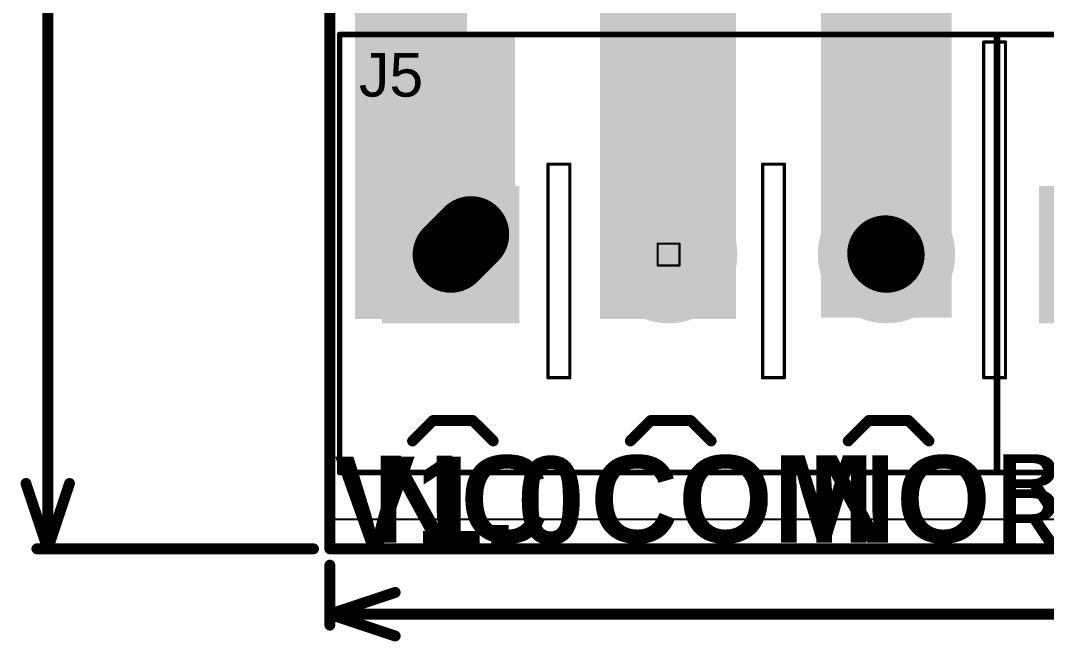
# Model space of a CAD drawing. Header units: inches. Extents: x -8 to 210, y -39 to 109.
# Drawn here: x -7.21 to 16.71, y -2.16 to 12.31 of the extents above; entities that cross this region are included whole.
import ezdxf

# ---------------------------------------------------------------- set-up
doc = ezdxf.new("R2010")
doc.units = ezdxf.units.IN
for name, color, linetype in [('Bottom Layer', 5, 'Continuous'), ('Bottom Overlay', 54, 'Continuous'), ('Bottom Solder', 6, 'Continuous'), ('Dimension', 6, 'Continuous'), ('Drill Drawing', 1, 'Continuous'), ('Multi-Layer', 9, 'Continuous'), ('Pad Holes', 156, 'Continuous'), ('Top Board_outline-Bottom 3D Body', 216, 'Continuous'), ('Top Layer', 1, 'Continuous'), ('Top Overlay', 2, 'Continuous'), ('Top Solder', 216, 'Continuous')]:
    doc.layers.add(name, color=color, linetype=linetype)
doc.styles.add('Arial', font='', dxfattribs={"height": 0.2})
doc.styles.add('Arial Black_Bold', font='', dxfattribs={"height": 0.2})
doc.styles.add('Arial_Bold', font='', dxfattribs={"height": 0.2})
doc.styles.get('Arial').set_extended_font_data('Arial')
doc.styles.get('Arial Black_Bold').set_extended_font_data('Arial Black', bold=True)
doc.styles.get('Arial_Bold').set_extended_font_data('Arial', bold=True)

# ---------------------------------------------------------------- blocks, each defined once
blk = doc.blocks.new('DB128L_5_08_3P_BK_S_90')
at = {"layer": 'Bottom Layer'}
blk.add_hatch(color=5, dxfattribs=at).paths.add_polyline_path([(-3.58, 1.5), (-3.58, -1.5), (-6.58, -1.5), (-6.58, 1.5)])
h = blk.add_hatch(color=5, dxfattribs=at)
edge = h.paths.add_edge_path()
edge.add_arc((0, 0), 1.5, 0, 360)
h = blk.add_hatch(color=5, dxfattribs=at)
edge = h.paths.add_edge_path()
edge.add_arc((5.08, 0), 1.5, 0, 360)
at = {"layer": 'Bottom Solder'}
blk.add_hatch(color=6, dxfattribs=at).paths.add_polyline_path([(-3.478, 1.602), (-3.478, -1.602), (-6.682, -1.602), (-6.682, 1.602)])
h = blk.add_hatch(color=6, dxfattribs=at)
edge = h.paths.add_edge_path()
edge.add_arc((0, 0), 1.602, 0, 360)
h = blk.add_hatch(color=6, dxfattribs=at)
edge = h.paths.add_edge_path()
edge.add_arc((5.08, 0), 1.602, 0, 360)
at = {"layer": 'Multi-Layer'}
blk.add_hatch(color=9, dxfattribs=at).paths.add_polyline_path([(-3.58, 1.5), (-3.58, -1.5), (-6.58, -1.5), (-6.58, 1.5)])
h = blk.add_hatch(color=9, dxfattribs=at)
edge = h.paths.add_edge_path()
edge.add_arc((0, 0), 1.5, 0, 360)
h = blk.add_hatch(color=9, dxfattribs=at)
edge = h.paths.add_edge_path()
edge.add_arc((5.08, 0), 1.5, 0, 360)
at = {"layer": 'Pad Holes'}
h = blk.add_hatch(color=7, dxfattribs=at)
edge = h.paths.add_edge_path()
edge.add_arc((-5.08, 0), 0.8, 0, 360)
h = blk.add_hatch(color=7, dxfattribs=at)
edge = h.paths.add_edge_path()
edge.add_arc((0, 0), 0.8, 0, 360)
h = blk.add_hatch(color=7, dxfattribs=at)
edge = h.paths.add_edge_path()
edge.add_arc((5.08, 0), 0.8, 0, 360)
at = {"layer": 'Top Layer'}
blk.add_hatch(color=1, dxfattribs=at).paths.add_polyline_path([(-3.58, 1.5), (-3.58, -1.5), (-6.58, -1.5), (-6.58, 1.5)])
h = blk.add_hatch(color=1, dxfattribs=at)
edge = h.paths.add_edge_path()
edge.add_arc((0, 0), 1.5, 0, 360)
h = blk.add_hatch(color=1, dxfattribs=at)
edge = h.paths.add_edge_path()
edge.add_arc((5.08, 0), 1.5, 0, 360)
at = {"layer": 'Top Solder'}
blk.add_hatch(color=216, dxfattribs=at).paths.add_polyline_path([(-3.478, 1.602), (-3.478, -1.602), (-6.682, -1.602), (-6.682, 1.602)])
h = blk.add_hatch(color=216, dxfattribs=at)
edge = h.paths.add_edge_path()
edge.add_arc((0, 0), 1.602, 0, 360)
h = blk.add_hatch(color=216, dxfattribs=at)
edge = h.paths.add_edge_path()
edge.add_arc((5.08, 0), 1.602, 0, 360)
at = {"layer": 'Top Overlay'}
for points in [[(-7.671, -5.08, 0.127, 0.127, 0), (-7.671, 5.131, 0.127, 0.127, 0)], [(-7.671, 5.131, 0.127, 0.127, 0), (7.671, 5.131, 0.127, 0.127, 0)], [(7.671, -5.08, 0.127, 0.127, 0), (7.671, 5.131, 0.127, 0.127, 0)], [(-5.971, -4.343, 0.254, 0.254, 0), (-5.494, -3.867, 0.254, 0.254, 0)], [(-5.494, -3.867, 0.254, 0.254, 0), (-4.566, -3.867, 0.254, 0.254, 0)], [(-4.566, -3.867, 0.254, 0.254, 0), (-4.089, -4.343, 0.254, 0.254, 0)], [(-0.891, -4.343, 0.254, 0.254, 0), (-0.414, -3.867, 0.254, 0.254, 0)], [(-0.414, -3.867, 0.254, 0.254, 0), (0.514, -3.867, 0.254, 0.254, 0)], [(0.514, -3.867, 0.254, 0.254, 0), (0.991, -4.343, 0.254, 0.254, 0)], [(4.189, -4.343, 0.254, 0.254, 0), (4.666, -3.867, 0.254, 0.254, 0)], [(4.666, -3.867, 0.254, 0.254, 0), (5.594, -3.867, 0.254, 0.254, 0)], [(5.594, -3.867, 0.254, 0.254, 0), (6.071, -4.343, 0.254, 0.254, 0)], [(-7.671, -5.08, 0.127, 0.127, 0), (7.671, -5.08, 0.127, 0.127, 0)]]:
    blk.add_lwpolyline(points, format="xyseb", dxfattribs=at)
for points in [[(-7.703, 5.131, 0.0635, 0.0635, 1), (-7.639, 5.131, 0.0635, 0.0635, 1)], [(-7.703, 5.131, 0.0635, 0.0635, 1), (-7.639, 5.131, 0.0635, 0.0635, 1)], [(7.639, 5.131, 0.0635, 0.0635, 1), (7.703, 5.131, 0.0635, 0.0635, 1)], [(7.639, 5.131, 0.0635, 0.0635, 1), (7.703, 5.131, 0.0635, 0.0635, 1)], [(-5.558, -3.867, 0.127, 0.127, 1), (-5.431, -3.867, 0.127, 0.127, 1)], [(-5.558, -3.867, 0.127, 0.127, 1), (-5.431, -3.867, 0.127, 0.127, 1)], [(-4.63, -3.867, 0.127, 0.127, 1), (-4.503, -3.867, 0.127, 0.127, 1)], [(-4.63, -3.867, 0.127, 0.127, 1), (-4.503, -3.867, 0.127, 0.127, 1)], [(-0.478, -3.867, 0.127, 0.127, 1), (-0.351, -3.867, 0.127, 0.127, 1)], [(-0.478, -3.867, 0.127, 0.127, 1), (-0.351, -3.867, 0.127, 0.127, 1)], [(0.45, -3.867, 0.127, 0.127, 1), (0.577, -3.867, 0.127, 0.127, 1)], [(0.45, -3.867, 0.127, 0.127, 1), (0.577, -3.867, 0.127, 0.127, 1)], [(4.602, -3.867, 0.127, 0.127, 1), (4.729, -3.867, 0.127, 0.127, 1)], [(4.602, -3.867, 0.127, 0.127, 1), (4.729, -3.867, 0.127, 0.127, 1)], [(5.53, -3.867, 0.127, 0.127, 1), (5.657, -3.867, 0.127, 0.127, 1)], [(5.53, -3.867, 0.127, 0.127, 1), (5.657, -3.867, 0.127, 0.127, 1)], [(-6.035, -4.343, 0.127, 0.127, 1), (-5.908, -4.343, 0.127, 0.127, 1)], [(-4.153, -4.343, 0.127, 0.127, 1), (-4.026, -4.343, 0.127, 0.127, 1)], [(-0.955, -4.343, 0.127, 0.127, 1), (-0.828, -4.343, 0.127, 0.127, 1)], [(0.927, -4.343, 0.127, 0.127, 1), (1.054, -4.343, 0.127, 0.127, 1)], [(4.125, -4.343, 0.127, 0.127, 1), (4.252, -4.343, 0.127, 0.127, 1)], [(6.007, -4.343, 0.127, 0.127, 1), (6.134, -4.343, 0.127, 0.127, 1)], [(-7.703, -5.08, 0.0635, 0.0635, 1), (-7.639, -5.08, 0.0635, 0.0635, 1)], [(-7.703, -5.08, 0.0635, 0.0635, 1), (-7.639, -5.08, 0.0635, 0.0635, 1)], [(7.639, -5.08, 0.0635, 0.0635, 1), (7.703, -5.08, 0.0635, 0.0635, 1)], [(7.639, -5.08, 0.0635, 0.0635, 1), (7.703, -5.08, 0.0635, 0.0635, 1)]]:
    blk.add_lwpolyline(points, format="xyseb", close=True, dxfattribs=at)
blk = doc.blocks.new('DB128L_5_08_3P_BK_S_93')
at = {"layer": 'Bottom Layer'}
blk.add_hatch(color=5, dxfattribs=at).paths.add_polyline_path([(-3.58, 1.5), (-3.58, -1.5), (-6.58, -1.5), (-6.58, 1.5)])
h = blk.add_hatch(color=5, dxfattribs=at)
edge = h.paths.add_edge_path()
edge.add_arc((0, 0), 1.5, 0, 360)
h = blk.add_hatch(color=5, dxfattribs=at)
edge = h.paths.add_edge_path()
edge.add_arc((5.08, 0), 1.5, 0, 360)
at = {"layer": 'Bottom Solder'}
blk.add_hatch(color=6, dxfattribs=at).paths.add_polyline_path([(-3.478, 1.602), (-3.478, -1.602), (-6.682, -1.602), (-6.682, 1.602)])
h = blk.add_hatch(color=6, dxfattribs=at)
edge = h.paths.add_edge_path()
edge.add_arc((0, 0), 1.602, 0, 360)
h = blk.add_hatch(color=6, dxfattribs=at)
edge = h.paths.add_edge_path()
edge.add_arc((5.08, 0), 1.602, 0, 360)
at = {"layer": 'Multi-Layer'}
blk.add_hatch(color=9, dxfattribs=at).paths.add_polyline_path([(-3.58, 1.5), (-3.58, -1.5), (-6.58, -1.5), (-6.58, 1.5)])
h = blk.add_hatch(color=9, dxfattribs=at)
edge = h.paths.add_edge_path()
edge.add_arc((0, 0), 1.5, 0, 360)
h = blk.add_hatch(color=9, dxfattribs=at)
edge = h.paths.add_edge_path()
edge.add_arc((5.08, 0), 1.5, 0, 360)
at = {"layer": 'Pad Holes'}
h = blk.add_hatch(color=7, dxfattribs=at)
edge = h.paths.add_edge_path()
edge.add_arc((-5.08, 0), 0.8, 0, 360)
h = blk.add_hatch(color=7, dxfattribs=at)
edge = h.paths.add_edge_path()
edge.add_arc((0, 0), 0.8, 0, 360)
h = blk.add_hatch(color=7, dxfattribs=at)
edge = h.paths.add_edge_path()
edge.add_arc((5.08, 0), 0.8, 0, 360)
at = {"layer": 'Top Layer'}
blk.add_hatch(color=1, dxfattribs=at).paths.add_polyline_path([(-3.58, 1.5), (-3.58, -1.5), (-6.58, -1.5), (-6.58, 1.5)])
h = blk.add_hatch(color=1, dxfattribs=at)
edge = h.paths.add_edge_path()
edge.add_arc((0, 0), 1.5, 0, 360)
h = blk.add_hatch(color=1, dxfattribs=at)
edge = h.paths.add_edge_path()
edge.add_arc((5.08, 0), 1.5, 0, 360)
at = {"layer": 'Top Solder'}
blk.add_hatch(color=216, dxfattribs=at).paths.add_polyline_path([(-3.478, 1.602), (-3.478, -1.602), (-6.682, -1.602), (-6.682, 1.602)])
h = blk.add_hatch(color=216, dxfattribs=at)
edge = h.paths.add_edge_path()
edge.add_arc((0, 0), 1.602, 0, 360)
h = blk.add_hatch(color=216, dxfattribs=at)
edge = h.paths.add_edge_path()
edge.add_arc((5.08, 0), 1.602, 0, 360)
at = {"layer": 'Top Overlay'}
for points in [[(-7.671, 5.131, 0.127, 0.127, 0), (7.671, 5.131, 0.127, 0.127, 0)], [(-7.671, -5.08, 0.127, 0.127, 0), (-7.671, 5.131, 0.127, 0.127, 0)], [(7.671, -5.08, 0.127, 0.127, 0), (7.671, 5.131, 0.127, 0.127, 0)], [(-5.971, -4.343, 0.254, 0.254, 0), (-5.494, -3.867, 0.254, 0.254, 0)], [(-5.494, -3.867, 0.254, 0.254, 0), (-4.566, -3.867, 0.254, 0.254, 0)], [(-4.566, -3.867, 0.254, 0.254, 0), (-4.089, -4.343, 0.254, 0.254, 0)], [(-0.891, -4.343, 0.254, 0.254, 0), (-0.414, -3.867, 0.254, 0.254, 0)], [(-0.414, -3.867, 0.254, 0.254, 0), (0.514, -3.867, 0.254, 0.254, 0)], [(0.514, -3.867, 0.254, 0.254, 0), (0.991, -4.343, 0.254, 0.254, 0)], [(4.189, -4.343, 0.254, 0.254, 0), (4.666, -3.867, 0.254, 0.254, 0)], [(4.666, -3.867, 0.254, 0.254, 0), (5.594, -3.867, 0.254, 0.254, 0)], [(5.594, -3.867, 0.254, 0.254, 0), (6.071, -4.343, 0.254, 0.254, 0)], [(-7.671, -5.08, 0.127, 0.127, 0), (7.671, -5.08, 0.127, 0.127, 0)]]:
    blk.add_lwpolyline(points, format="xyseb", dxfattribs=at)
for points in [[(-7.703, 5.131, 0.0635, 0.0635, 1), (-7.639, 5.131, 0.0635, 0.0635, 1)], [(-7.703, 5.131, 0.0635, 0.0635, 1), (-7.639, 5.131, 0.0635, 0.0635, 1)], [(7.639, 5.131, 0.0635, 0.0635, 1), (7.703, 5.131, 0.0635, 0.0635, 1)], [(7.639, 5.131, 0.0635, 0.0635, 1), (7.703, 5.131, 0.0635, 0.0635, 1)], [(-5.558, -3.867, 0.127, 0.127, 1), (-5.431, -3.867, 0.127, 0.127, 1)], [(-5.558, -3.867, 0.127, 0.127, 1), (-5.431, -3.867, 0.127, 0.127, 1)], [(-4.63, -3.867, 0.127, 0.127, 1), (-4.503, -3.867, 0.127, 0.127, 1)], [(-4.63, -3.867, 0.127, 0.127, 1), (-4.503, -3.867, 0.127, 0.127, 1)], [(-0.478, -3.867, 0.127, 0.127, 1), (-0.351, -3.867, 0.127, 0.127, 1)], [(-0.478, -3.867, 0.127, 0.127, 1), (-0.351, -3.867, 0.127, 0.127, 1)], [(0.45, -3.867, 0.127, 0.127, 1), (0.577, -3.867, 0.127, 0.127, 1)], [(0.45, -3.867, 0.127, 0.127, 1), (0.577, -3.867, 0.127, 0.127, 1)], [(4.602, -3.867, 0.127, 0.127, 1), (4.729, -3.867, 0.127, 0.127, 1)], [(4.602, -3.867, 0.127, 0.127, 1), (4.729, -3.867, 0.127, 0.127, 1)], [(5.53, -3.867, 0.127, 0.127, 1), (5.657, -3.867, 0.127, 0.127, 1)], [(5.53, -3.867, 0.127, 0.127, 1), (5.657, -3.867, 0.127, 0.127, 1)], [(-6.035, -4.343, 0.127, 0.127, 1), (-5.908, -4.343, 0.127, 0.127, 1)], [(-4.153, -4.343, 0.127, 0.127, 1), (-4.026, -4.343, 0.127, 0.127, 1)], [(-0.955, -4.343, 0.127, 0.127, 1), (-0.828, -4.343, 0.127, 0.127, 1)], [(0.927, -4.343, 0.127, 0.127, 1), (1.054, -4.343, 0.127, 0.127, 1)], [(4.125, -4.343, 0.127, 0.127, 1), (4.252, -4.343, 0.127, 0.127, 1)], [(6.007, -4.343, 0.127, 0.127, 1), (6.134, -4.343, 0.127, 0.127, 1)], [(-7.703, -5.08, 0.0635, 0.0635, 1), (-7.639, -5.08, 0.0635, 0.0635, 1)], [(-7.703, -5.08, 0.0635, 0.0635, 1), (-7.639, -5.08, 0.0635, 0.0635, 1)], [(7.639, -5.08, 0.0635, 0.0635, 1), (7.703, -5.08, 0.0635, 0.0635, 1)], [(7.639, -5.08, 0.0635, 0.0635, 1), (7.703, -5.08, 0.0635, 0.0635, 1)]]:
    blk.add_lwpolyline(points, format="xyseb", close=True, dxfattribs=at)

msp = doc.modelspace()

# ---------------------------------------------------------------- hatches: boundary and pattern name
at = {"layer": 'Bottom Layer'}
msp.add_hatch(color=5, dxfattribs=at).paths.add_polyline_path([(11.455, 5.385), (14.503, 5.385), (14.503, 15.646), (11.455, 15.646)])
at = {"layer": 'Top Layer'}
for points in [[(6.299, 5.358), (9.474, 5.358), (9.474, 16.205), (6.299, 16.205)], [(0.584, 5.358), (3.2, 5.358), (3.2, 15.672), (0.584, 15.672)], [(0.584, 5.358), (4.319, 5.358), (4.319, 12.014), (0.584, 12.014)]]:
    msp.add_hatch(color=1, dxfattribs=at).paths.add_polyline_path(points)

# ---------------------------------------------------------------- linework, layer by layer
at = {"layer": 'Bottom Layer'}
for p, q in [((0, 0.686), (0, 24.841)), ((16.789, 0.686), (0, 0.686))]:
    msp.add_line(p, q, dxfattribs=at)
at = {"layer": 'Dimension'}
for points in [[(-6.579, 0, 0.254, 0.254, 0), (-6.579, 23.573, 0.254, 0.254, 0)], [(-7.087, 1.524, 0.254, 0.254, 0), (-6.579, 0, 0.254, 0.254, 0)], [(-6.579, 0, 0.254, 0.254, 0), (-6.071, 1.524, 0.254, 0.254, 0)], [(-6.833, 0, 0.254, 0.254, 0), (-0.381, 0, 0.254, 0.254, 0)], [(0, -1.778, 0.254, 0.254, 0), (0, -0.381, 0.254, 0.254, 0)], [(0, -1.524, 0.254, 0.254, 0), (1.524, -1.016, 0.254, 0.254, 0)], [(0, -1.524, 0.254, 0.254, 0), (1.524, -2.032, 0.254, 0.254, 0)], [(0, -1.524, 0.254, 0.254, 0), (36.197, -1.524, 0.254, 0.254, 0)]]:
    msp.add_lwpolyline(points, format="xyseb", dxfattribs=at)
for points in [[(-7.15, 1.524, 0.127, 0.127, 1), (-7.023, 1.524, 0.127, 0.127, 1)], [(-6.134, 1.524, 0.127, 0.127, 1), (-6.007, 1.524, 0.127, 0.127, 1)], [(-6.896, 0, 0.127, 0.127, 1), (-6.769, 0, 0.127, 0.127, 1)], [(-6.642, 0, 0.127, 0.127, 1), (-6.515, 0, 0.127, 0.127, 1)], [(-6.642, 0, 0.127, 0.127, 1), (-6.515, 0, 0.127, 0.127, 1)], [(-6.642, 0, 0.127, 0.127, 1), (-6.515, 0, 0.127, 0.127, 1)], [(-0.445, 0, 0.127, 0.127, 1), (-0.318, 0, 0.127, 0.127, 1)], [(-0.064, -0.381, 0.127, 0.127, 1), (0.064, -0.381, 0.127, 0.127, 1)], [(1.46, -1.016, 0.127, 0.127, 1), (1.587, -1.016, 0.127, 0.127, 1)], [(-0.064, -1.524, 0.127, 0.127, 1), (0.064, -1.524, 0.127, 0.127, 1)], [(-0.064, -1.524, 0.127, 0.127, 1), (0.064, -1.524, 0.127, 0.127, 1)], [(-0.064, -1.524, 0.127, 0.127, 1), (0.064, -1.524, 0.127, 0.127, 1)], [(-0.064, -1.778, 0.127, 0.127, 1), (0.064, -1.778, 0.127, 0.127, 1)], [(1.46, -2.032, 0.127, 0.127, 1), (1.587, -2.032, 0.127, 0.127, 1)]]:
    msp.add_lwpolyline(points, format="xyseb", close=True, dxfattribs=at)
at = {"layer": 'Drill Drawing'}
for points in [[(2.565, 7.112, 0.0508, 0.0508, 0), (3.073, 7.112, 0.0508, 0.0508, 0)], [(2.565, 6.604, 0.0508, 0.0508, 0), (2.565, 7.112, 0.0508, 0.0508, 0)], [(3.073, 6.604, 0.0508, 0.0508, 0), (3.073, 7.112, 0.0508, 0.0508, 0)], [(7.645, 7.112, 0.0508, 0.0508, 0), (8.153, 7.112, 0.0508, 0.0508, 0)], [(7.645, 6.604, 0.0508, 0.0508, 0), (7.645, 7.112, 0.0508, 0.0508, 0)], [(8.153, 6.604, 0.0508, 0.0508, 0), (8.153, 7.112, 0.0508, 0.0508, 0)], [(12.725, 7.112, 0.0508, 0.0508, 0), (13.233, 7.112, 0.0508, 0.0508, 0)], [(12.725, 6.604, 0.0508, 0.0508, 0), (12.725, 7.112, 0.0508, 0.0508, 0)], [(13.233, 6.604, 0.0508, 0.0508, 0), (13.233, 7.112, 0.0508, 0.0508, 0)], [(2.565, 6.604, 0.0508, 0.0508, 0), (3.073, 6.604, 0.0508, 0.0508, 0)], [(7.645, 6.604, 0.0508, 0.0508, 0), (8.153, 6.604, 0.0508, 0.0508, 0)], [(12.725, 6.604, 0.0508, 0.0508, 0), (13.233, 6.604, 0.0508, 0.0508, 0)]]:
    msp.add_lwpolyline(points, format="xyseb", dxfattribs=at)
for points in [[(2.553, 7.112, 0.0254, 0.0254, 1), (2.578, 7.112, 0.0254, 0.0254, 1)], [(2.553, 7.112, 0.0254, 0.0254, 1), (2.578, 7.112, 0.0254, 0.0254, 1)], [(3.061, 7.112, 0.0254, 0.0254, 1), (3.086, 7.112, 0.0254, 0.0254, 1)], [(3.061, 7.112, 0.0254, 0.0254, 1), (3.086, 7.112, 0.0254, 0.0254, 1)], [(7.633, 7.112, 0.0254, 0.0254, 1), (7.658, 7.112, 0.0254, 0.0254, 1)], [(7.633, 7.112, 0.0254, 0.0254, 1), (7.658, 7.112, 0.0254, 0.0254, 1)], [(8.141, 7.112, 0.0254, 0.0254, 1), (8.166, 7.112, 0.0254, 0.0254, 1)], [(8.141, 7.112, 0.0254, 0.0254, 1), (8.166, 7.112, 0.0254, 0.0254, 1)], [(12.713, 7.112, 0.0254, 0.0254, 1), (12.738, 7.112, 0.0254, 0.0254, 1)], [(12.713, 7.112, 0.0254, 0.0254, 1), (12.738, 7.112, 0.0254, 0.0254, 1)], [(13.221, 7.112, 0.0254, 0.0254, 1), (13.246, 7.112, 0.0254, 0.0254, 1)], [(13.221, 7.112, 0.0254, 0.0254, 1), (13.246, 7.112, 0.0254, 0.0254, 1)], [(2.553, 6.604, 0.0254, 0.0254, 1), (2.578, 6.604, 0.0254, 0.0254, 1)], [(2.553, 6.604, 0.0254, 0.0254, 1), (2.578, 6.604, 0.0254, 0.0254, 1)], [(3.061, 6.604, 0.0254, 0.0254, 1), (3.086, 6.604, 0.0254, 0.0254, 1)], [(3.061, 6.604, 0.0254, 0.0254, 1), (3.086, 6.604, 0.0254, 0.0254, 1)], [(7.633, 6.604, 0.0254, 0.0254, 1), (7.658, 6.604, 0.0254, 0.0254, 1)], [(7.633, 6.604, 0.0254, 0.0254, 1), (7.658, 6.604, 0.0254, 0.0254, 1)], [(8.141, 6.604, 0.0254, 0.0254, 1), (8.166, 6.604, 0.0254, 0.0254, 1)], [(8.141, 6.604, 0.0254, 0.0254, 1), (8.166, 6.604, 0.0254, 0.0254, 1)], [(12.713, 6.604, 0.0254, 0.0254, 1), (12.738, 6.604, 0.0254, 0.0254, 1)], [(12.713, 6.604, 0.0254, 0.0254, 1), (12.738, 6.604, 0.0254, 0.0254, 1)], [(13.221, 6.604, 0.0254, 0.0254, 1), (13.246, 6.604, 0.0254, 0.0254, 1)], [(13.221, 6.604, 0.0254, 0.0254, 1), (13.246, 6.604, 0.0254, 0.0254, 1)]]:
    msp.add_lwpolyline(points, format="xyseb", close=True, dxfattribs=at)
at = {"layer": 'Multi-Layer'}
for p, q in [((15.247, 3.988), (15.247, 11.811)), ((15.247, 11.811), (15.755, 11.811)), ((15.755, 11.811), (15.755, 3.988)), ((5.087, 3.988), (5.087, 8.966)), ((5.087, 8.966), (5.595, 8.966)), ((5.595, 8.966), (5.595, 3.988)), ((10.09, 3.988), (10.09, 8.966)), ((10.09, 8.966), (10.598, 8.966)), ((10.598, 8.966), (10.598, 3.988)), ((5.595, 3.988), (5.087, 3.988)), ((10.598, 3.988), (10.09, 3.988)), ((15.755, 3.988), (15.247, 3.988))]:
    msp.add_line(p, q, dxfattribs=at)
at = {"layer": 'Top Board_outline-Bottom 3D Body'}
for points in [[(0, 62.484, 0.254, 0.254, 0), (0, 0, 0.254, 0.254, 0)], [(15.247, 3.988, 0.0762, 0.0762, 0), (15.247, 11.811, 0.0762, 0.0762, 0)], [(15.247, 11.811, 0.0762, 0.0762, 0), (15.755, 11.811, 0.0762, 0.0762, 0)], [(15.755, 3.988, 0.0762, 0.0762, 0), (15.755, 11.811, 0.0762, 0.0762, 0)], [(5.087, 8.966, 0.0762, 0.0762, 0), (5.595, 8.966, 0.0762, 0.0762, 0)], [(5.087, 3.988, 0.0762, 0.0762, 0), (5.087, 8.966, 0.0762, 0.0762, 0)], [(5.595, 3.988, 0.0762, 0.0762, 0), (5.595, 8.966, 0.0762, 0.0762, 0)], [(10.09, 8.966, 0.0762, 0.0762, 0), (10.598, 8.966, 0.0762, 0.0762, 0)], [(10.09, 3.988, 0.0762, 0.0762, 0), (10.09, 8.966, 0.0762, 0.0762, 0)], [(10.598, 3.988, 0.0762, 0.0762, 0), (10.598, 8.966, 0.0762, 0.0762, 0)], [(5.087, 3.988, 0.0762, 0.0762, 0), (5.595, 3.988, 0.0762, 0.0762, 0)], [(10.09, 3.988, 0.0762, 0.0762, 0), (10.598, 3.988, 0.0762, 0.0762, 0)], [(15.247, 3.988, 0.0762, 0.0762, 0), (15.755, 3.988, 0.0762, 0.0762, 0)], [(0, 0, 0.254, 0.254, 0), (87.732, 0, 0.254, 0.254, 0)]]:
    msp.add_lwpolyline(points, format="xyseb", dxfattribs=at)
for points in [[(15.228, 11.811, 0.0381, 0.0381, 1), (15.266, 11.811, 0.0381, 0.0381, 1)], [(15.228, 11.811, 0.0381, 0.0381, 1), (15.266, 11.811, 0.0381, 0.0381, 1)], [(15.736, 11.811, 0.0381, 0.0381, 1), (15.774, 11.811, 0.0381, 0.0381, 1)], [(15.736, 11.811, 0.0381, 0.0381, 1), (15.774, 11.811, 0.0381, 0.0381, 1)], [(5.068, 8.966, 0.0381, 0.0381, 1), (5.106, 8.966, 0.0381, 0.0381, 1)], [(5.068, 8.966, 0.0381, 0.0381, 1), (5.106, 8.966, 0.0381, 0.0381, 1)], [(5.576, 8.966, 0.0381, 0.0381, 1), (5.614, 8.966, 0.0381, 0.0381, 1)], [(5.576, 8.966, 0.0381, 0.0381, 1), (5.614, 8.966, 0.0381, 0.0381, 1)], [(10.071, 8.966, 0.0381, 0.0381, 1), (10.109, 8.966, 0.0381, 0.0381, 1)], [(10.071, 8.966, 0.0381, 0.0381, 1), (10.109, 8.966, 0.0381, 0.0381, 1)], [(10.579, 8.966, 0.0381, 0.0381, 1), (10.617, 8.966, 0.0381, 0.0381, 1)], [(10.579, 8.966, 0.0381, 0.0381, 1), (10.617, 8.966, 0.0381, 0.0381, 1)], [(5.068, 3.988, 0.0381, 0.0381, 1), (5.106, 3.988, 0.0381, 0.0381, 1)], [(5.068, 3.988, 0.0381, 0.0381, 1), (5.106, 3.988, 0.0381, 0.0381, 1)], [(5.576, 3.988, 0.0381, 0.0381, 1), (5.614, 3.988, 0.0381, 0.0381, 1)], [(5.576, 3.988, 0.0381, 0.0381, 1), (5.614, 3.988, 0.0381, 0.0381, 1)], [(10.071, 3.988, 0.0381, 0.0381, 1), (10.109, 3.988, 0.0381, 0.0381, 1)], [(10.071, 3.988, 0.0381, 0.0381, 1), (10.109, 3.988, 0.0381, 0.0381, 1)], [(10.579, 3.988, 0.0381, 0.0381, 1), (10.617, 3.988, 0.0381, 0.0381, 1)], [(10.579, 3.988, 0.0381, 0.0381, 1), (10.617, 3.988, 0.0381, 0.0381, 1)], [(15.228, 3.988, 0.0381, 0.0381, 1), (15.266, 3.988, 0.0381, 0.0381, 1)], [(15.228, 3.988, 0.0381, 0.0381, 1), (15.266, 3.988, 0.0381, 0.0381, 1)], [(15.736, 3.988, 0.0381, 0.0381, 1), (15.774, 3.988, 0.0381, 0.0381, 1)], [(15.736, 3.988, 0.0381, 0.0381, 1), (15.774, 3.988, 0.0381, 0.0381, 1)], [(-0.064, 0, 0.127, 0.127, 1), (0.064, 0, 0.127, 0.127, 1)], [(-0.064, 0, 0.127, 0.127, 1), (0.064, 0, 0.127, 0.127, 1)]]:
    msp.add_lwpolyline(points, format="xyseb", close=True, dxfattribs=at)
at = {"layer": 'Top Layer'}
for p, q in [((0, 0.686), (0, 24.841)), ((17.98, 0.686), (0, 0.686))]:
    msp.add_line(p, q, dxfattribs=at)
for points in [[(2.819, 6.858, 1.778, 1.778, 0), (3.292, 7.331, 1.778, 1.778, 0)], [(12.954, 6.883, 1.778, 1.778, 0), (12.979, 6.858, 1.778, 1.778, 0)]]:
    msp.add_lwpolyline(points, format="xyseb", dxfattribs=at)
for points in [[(2.848, 7.331, 0.889, 0.889, 1), (3.737, 7.331, 0.889, 0.889, 1)], [(2.375, 6.858, 0.889, 0.889, 1), (3.264, 6.858, 0.889, 0.889, 1)], [(12.509, 6.883, 0.889, 0.889, 1), (13.399, 6.883, 0.889, 0.889, 1)], [(12.535, 6.858, 0.889, 0.889, 1), (13.424, 6.858, 0.889, 0.889, 1)]]:
    msp.add_lwpolyline(points, format="xyseb", close=True, dxfattribs=at)

# ---------------------------------------------------------------- block references
for name, p in [('DB128L_5_08_3P_BK_S_90', (7.899, 6.858)), ('DB128L_5_08_3P_BK_S_93', (23.216, 6.858))]:
    msp.add_blockref(name, p)

# ---------------------------------------------------------------- texts
at = {"layer": 'Bottom Overlay', "style": 'Arial_Bold'}
msp.add_text('V1.0', height=2.032, rotation=360, dxfattribs=at).set_placement((0.103, 0.118))
at = {"layer": 'Top Overlay', "style": 'Arial'}
msp.add_text('J5', height=1.016, dxfattribs=at).set_placement((0.678, 10.541))
at = {"layer": 'Top Overlay'}
for s, height, style, p in [('NC', 2.032, 'Arial_Bold', (0.994, 0.142)), ('COM', 2.032, 'Arial_Bold', (6.074, 0.144)), ('NO', 2.032, 'Arial_Bold', (11.154, 0.144)), ('RS232', 1.27, 'Arial Black_Bold', (15.57, 0.935)), ('RX', 1.27, 'Arial Black_Bold', (15.57, 0.119))]:
    msp.add_text(s, height=height, rotation=360, dxfattribs=dict(at, style=style)).set_placement(p)

doc.saveas('drawing.dxf')
